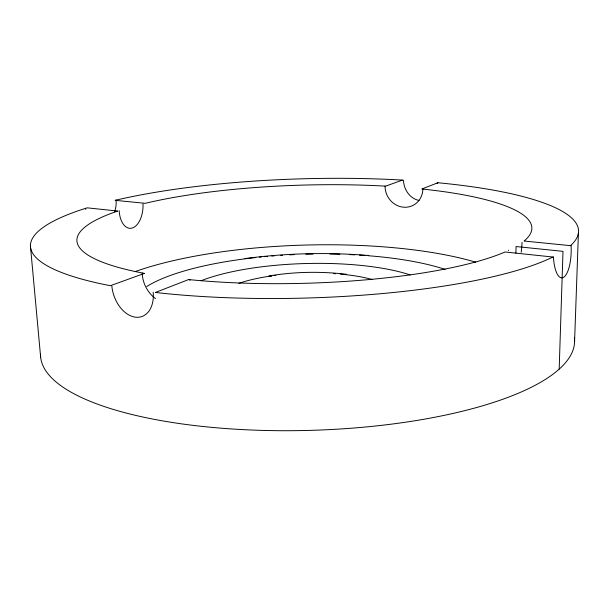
<?xml version="1.0" encoding="UTF-8"?>
<svg xmlns="http://www.w3.org/2000/svg" width="609" height="609" viewBox="0 0 609 609"><rect width="100%" height="100%" fill="white"/><g stroke="black" fill="none" stroke-linecap="round" stroke-linejoin="round"><path stroke-width="0.91" d="M515.914 253.192L516.059 246.538L563.005 251.35L559.176 369.138M574.591 341.169L578.421 232.981M268.988 275.946C294.543 271.683 320.715 271.279 346.43 274.263M269.939 276.182L271.622 275.946M274.141 275.595L275.824 275.359M244.894 258.574C285.903 253.199 327.49 252.134 368.711 255.514M30.45 246.188L40.636 357.072M574.401 338.003A267.13 82.573 -1.6 0 1 311.968 430.319A267.13 82.573 -1.6 0 1 40.521 354.217M238.865 283.352A88.29 24.101 -1.6 0 1 271.743 275.9M333.762 273.608A88.29 24.101 -1.6 0 1 335.612 273.73M340.18 274.096A88.29 24.101 -1.6 0 1 372.122 279.501M201.077 280.749A130.889 35.855 -1.6 0 1 410.108 274.91M146.685 286.534A175.651 48.347 -1.6 0 1 255.734 257.569M259.525 257.173A175.651 48.347 -1.6 0 1 261.276 256.99M264.778 256.655A175.651 48.347 -1.6 0 1 267.42 256.419M271.835 256.046A175.651 48.347 -1.6 0 1 274.492 255.833M280.719 255.392A175.651 48.347 -1.6 0 1 282.5 255.278M289.656 254.859A175.651 48.347 -1.6 0 1 294.139 254.646M305.825 254.227A175.651 48.347 -1.6 0 1 313.018 254.075M330.055 254.044A175.651 48.347 -1.6 0 1 339.845 254.242M349.543 254.592A175.651 48.347 -1.6 0 1 354.781 254.844M359.439 255.11A175.651 48.347 -1.6 0 1 365.073 255.491M367.866 255.696A175.651 48.347 -1.6 0 1 445.149 269.399M135.221 271.561A223.693 61.996 -1.6 0 1 475.758 262.182M422.89 189.079A20.112 18.643 65 0 1 403.653 207.22A20.112 18.643 65 0 1 385.063 186.095M419.106 200.445A19.602 16.664 74.4 0 1 403.485 180.157M437.27 182.692A19.602 16.664 74.4 0 1 437.262 183.621M143.001 203.916A21.262 11.914 -86.6 0 1 132.123 228.063A21.262 11.914 -86.6 0 1 119.174 210.645M116.091 200.079A20.889 15.294 -83.3 0 1 114.629 211.726M85.702 209.435A20.889 15.294 -83.3 0 1 85.564 208.308M155.485 298.562A27.915 22.815 64.5 0 1 142.232 273.06M189.894 279.729A27.915 22.815 64.5 0 1 189.909 280.437M153.171 292.122A29.004 19.701 71.5 0 1 135.091 317.137A29.004 19.701 71.5 0 1 111.835 285.925M522.042 242.313A25.981 6.516 -85.2 0 1 521.182 252.271M508.485 250.55A25.981 6.516 -85.2 0 1 508.5 250.124M571.052 245.313A26.552 8.937 -88.9 0 1 563.736 277.24A26.552 8.937 -88.9 0 1 553.406 256.701M188.63 279.561L155.424 292.457A274.157 59.644 -1.6 0 0 552.865 257.028L505.044 251.981A227.568 49.108 -1.6 0 1 188.63 279.561M437.932 182.746L421.854 188.988A227.568 49.108 -1.6 0 1 524.121 241.035L570.542 245.655A274.157 59.644 -1.6 0 0 437.932 182.746M144.462 273.38L110.389 285.705A274.157 59.644 -1.6 0 1 87.209 207.836L117.758 211.064A227.568 49.108 -1.6 0 0 144.462 273.38M402.435 180.081L385.687 186.141A227.568 49.108 -1.6 0 0 145.224 203.322L115.109 200.331A274.157 59.644 -1.6 0 1 402.435 180.081"/></g></svg>
